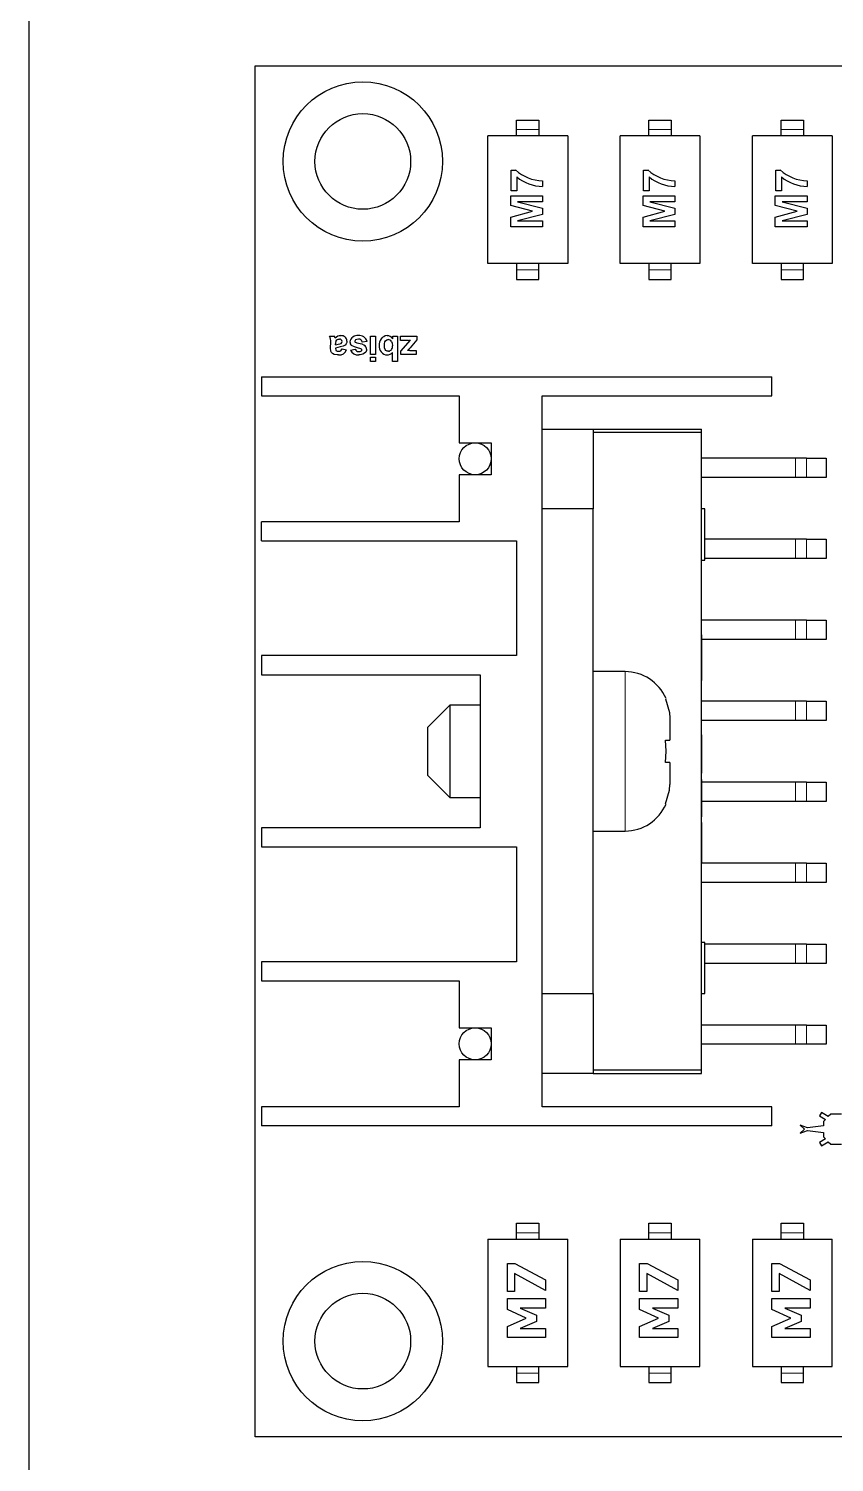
# Model space of a CAD drawing. Header units: inches. Extents: x 15 to 148, y 10 to 111.
# Drawn here: x 126.91 to 128.805, y 96.528 to 99.9 of the extents above; entities that cross this region are included whole.
import ezdxf

# ---------------------------------------------------------------- set-up
doc = ezdxf.new("R2010")
doc.units = ezdxf.units.IN
doc.header["$MEASUREMENT"] = 0
doc.linetypes.add('PHANTOM', pattern=[1.27, 0.635, -0.127, 0.127, -0.127, 0.127, -0.127])
doc.layers.add('BLK_12AWG', color=7, linetype='Continuous')

# ---------------------------------------------------------------- blocks, each defined once
blk = doc.blocks.new('L298N')
at = {"color": 7, "linetype": 'Continuous', "lineweight": 25}
for p, q in [((150.9436, 102.6038), (150.9436, 106.9788)), ((150.9436, 106.9788), (155.2436, 106.9788)), ((155.2436, 106.9788), (155.2436, 102.6038)), ((151.9186, 105.3588), (151.9186, 106.9588)), ((151.9786, 106.9588), (151.9186, 106.9588)), ((151.9786, 106.3388), (151.9786, 106.9588)), ((152.3736, 106.9588), (152.3736, 106.3388)), ((152.4336, 106.9588), (152.3736, 106.9588)), ((152.4336, 106.1588), (152.4336, 106.9588)), ((152.7936, 106.9588), (152.7936, 106.1588)), ((152.8536, 106.9588), (152.7936, 106.9588)), ((152.8536, 106.2728), (152.8536, 106.9588)), ((153.3336, 106.9588), (153.3336, 106.2728)), ((153.3936, 106.9588), (153.3336, 106.9588)), ((153.3936, 106.1588), (153.3936, 106.9588)), ((153.7536, 106.9588), (153.7536, 106.1588)), ((153.7536, 106.9588), (153.8136, 106.9588)), ((153.8136, 106.3388), (153.8136, 106.9588)), ((154.2086, 106.9588), (154.2086, 106.3388)), ((154.2686, 106.9588), (154.2086, 106.9588)), ((154.2686, 106.9588), (154.2686, 105.3588)), ((154.3557, 106.7065), (154.3532, 106.6926)), ((154.3581, 106.7271), (154.3566, 106.7271)), ((154.3619, 106.7122), (154.3581, 106.7271)), ((154.359, 106.7422), (154.377, 106.7419)), ((154.3681, 106.7271), (154.3712, 106.7271)), ((154.396, 106.7454), (154.396, 106.7302)), ((154.3521, 106.6797), (154.3548, 106.6652)), ((154.316, 106.6019), (154.316, 106.6173)), ((154.316, 106.6173), (154.3302, 106.6173)), ((154.3302, 106.6173), (154.3302, 106.6019)), ((154.338, 106.6019), (154.338, 106.6173)), ((154.338, 106.6173), (154.396, 106.6173)), ((154.3794, 106.6275), (154.3771, 106.6429)), ((154.396, 106.6173), (154.396, 106.6019)), ((154.3302, 106.6019), (154.316, 106.6019)), ((154.396, 106.6019), (154.338, 106.6019)), ((154.316, 106.533), (154.316, 106.5483)), ((154.316, 106.5483), (154.3448, 106.5483)), ((154.396, 106.533), (154.316, 106.533)), ((154.3825, 106.4995), (154.3825, 106.5233)), ((154.3825, 106.5233), (154.396, 106.5233)), ((154.3874, 106.5472), (154.396, 106.5472)), ((154.396, 106.5472), (154.396, 106.533)), ((154.396, 106.5233), (154.396, 106.4715)), ((154.338, 106.4736), (154.338, 106.5216)), ((154.338, 106.5216), (154.3489, 106.5216)), ((154.3489, 106.5216), (154.3744, 106.4994)), ((154.3506, 106.4941), (154.3507, 106.4736)), ((154.3839, 106.4715), (154.3591, 106.4932)), ((154.3744, 106.4994), (154.3828, 106.4916)), ((153.0186, 106.4388), (152.9486, 106.3688)), ((153.1686, 106.4388), (153.0186, 106.4388)), ((153.2386, 106.3688), (153.1686, 106.4388)), ((154.3507, 106.4736), (154.338, 106.4736)), ((154.396, 106.4715), (154.3839, 106.4715)), ((152.9486, 106.3688), (152.9486, 106.2728)), ((153.2386, 106.3688), (152.9486, 106.3688)), ((153.2386, 106.2728), (153.2386, 106.3688)), ((152.1261, 106.3388), (151.9786, 106.3388)), ((152.1261, 106.2388), (152.1261, 106.3388)), ((152.2261, 106.3388), (152.2261, 106.2388)), ((152.3736, 106.3388), (152.2261, 106.3388)), ((153.9611, 106.3388), (153.8136, 106.3388)), ((153.9611, 106.2388), (153.9611, 106.3388)), ((154.0611, 106.3388), (154.0611, 106.2388)), ((154.2086, 106.3388), (154.0611, 106.3388)), ((153.3336, 106.2728), (152.8536, 106.2728)), ((151.5636, 106.2488), (151.1636, 106.2488)), ((151.1636, 106.2488), (151.1636, 105.9988)), ((151.5636, 106.2488), (151.5636, 105.9988)), ((152.2261, 106.2388), (152.1261, 106.2388)), ((154.0611, 106.2388), (153.9611, 106.2388)), ((154.6236, 106.2488), (155.0236, 106.2488)), ((154.6236, 105.9988), (154.6236, 106.2488)), ((155.0236, 105.9988), (155.0236, 106.2488)), ((151.2547, 106.068), (151.2547, 106.188)), ((151.2547, 106.188), (151.2894, 106.188)), ((151.2894, 106.188), (151.316, 106.1288)), ((151.316, 106.1288), (151.3425, 106.188)), ((151.3425, 106.188), (151.3772, 106.188)), ((151.3772, 106.188), (151.3772, 106.068)), ((151.3991, 106.1654), (151.3991, 106.188)), ((151.3991, 106.188), (151.4874, 106.188)), ((151.4563, 106.1654), (151.3991, 106.1654)), ((151.4027, 106.068), (151.4563, 106.1654)), ((151.4874, 106.1642), (151.4361, 106.068)), ((151.4874, 106.188), (151.4874, 106.1642)), ((154.7389, 106.0775), (154.7389, 106.1775)), ((154.7389, 106.1775), (154.7692, 106.1775)), ((154.7692, 106.1775), (154.7873, 106.1092)), ((154.7873, 106.1092), (154.805, 106.1775)), ((154.805, 106.1775), (154.8354, 106.1775)), ((154.8354, 106.1775), (154.8354, 106.0775)), ((154.8513, 106.1762), (154.9168, 106.1762)), ((154.8513, 106.1583), (154.8513, 106.1762)), ((154.9168, 106.1762), (154.9168, 106.1622)), ((151.1136, 106.1588), (151.1136, 106.0888)), ((151.1436, 106.1588), (151.1136, 106.1588)), ((151.1636, 106.1588), (151.1436, 106.1588)), ((151.3049, 106.0962), (151.2831, 106.1476)), ((151.2831, 106.1476), (151.2831, 106.068)), ((151.3473, 106.1476), (151.3255, 106.0962)), ((151.3473, 106.068), (151.3473, 106.1476)), ((151.5636, 106.1588), (151.5836, 106.1588)), ((151.5836, 106.1588), (151.6136, 106.1588)), ((151.6136, 106.1588), (151.6136, 106.0888)), ((152.7936, 106.1588), (152.4336, 106.1588)), ((153.7536, 106.1588), (153.3936, 106.1588)), ((154.5736, 106.1588), (154.5736, 106.0888)), ((154.6036, 106.1588), (154.5736, 106.1588)), ((154.6236, 106.1588), (154.6036, 106.1588)), ((154.7577, 106.1562), (154.7576, 106.0775)), ((154.7774, 106.0775), (154.7577, 106.1562)), ((154.8167, 106.1562), (154.7969, 106.0775)), ((154.8167, 106.0775), (154.8167, 106.1562)), ((154.8949, 106.1583), (154.8513, 106.1583)), ((155.0236, 106.1588), (155.0436, 106.1588)), ((155.0436, 106.1588), (155.0736, 106.1588)), ((155.0736, 106.1588), (155.0736, 106.0888)), ((151.1136, 106.0888), (151.1436, 106.0888)), ((151.1436, 106.0888), (151.1636, 106.0888)), ((151.3255, 106.0962), (151.3049, 106.0962)), ((151.5836, 106.0888), (151.5636, 106.0888)), ((151.6136, 106.0888), (151.5836, 106.0888)), ((151.9786, 106.0788), (154.2086, 106.0788)), ((151.9786, 105.3588), (151.9786, 106.0788)), ((152.0836, 105.9188), (152.0836, 106.0788)), ((152.3336, 106.0788), (152.3336, 105.9188)), ((153.8536, 105.9188), (153.8536, 106.0788)), ((154.1036, 106.0788), (154.1036, 105.9188)), ((154.2086, 106.0788), (154.2086, 105.3588)), ((154.5736, 106.0888), (154.6036, 106.0888)), ((154.6036, 106.0888), (154.6236, 106.0888)), ((154.7576, 106.0775), (154.7389, 106.0775)), ((154.7969, 106.0775), (154.7774, 106.0775)), ((154.8354, 106.0775), (154.8167, 106.0775)), ((154.8832, 106.0775), (154.8647, 106.0775)), ((155.0436, 106.0888), (155.0236, 106.0888)), ((155.0736, 106.0888), (155.0436, 106.0888)), ((151.2831, 106.068), (151.2547, 106.068)), ((151.3772, 106.068), (151.3473, 106.068)), ((151.4361, 106.068), (151.4027, 106.068)), ((151.1636, 105.9988), (151.5636, 105.9988)), ((155.0236, 105.9988), (154.6236, 105.9988)), ((152.3336, 105.9188), (152.0836, 105.9188)), ((152.0836, 105.9188), (152.0836, 105.5788)), ((152.0936, 105.5788), (152.0936, 105.9188)), ((152.3336, 105.9188), (153.8536, 105.9188)), ((152.8436, 105.9188), (152.8436, 105.8188)), ((153.3436, 105.8188), (153.3436, 105.9188)), ((154.1036, 105.9188), (153.8536, 105.9188)), ((154.0936, 105.5788), (154.0936, 105.9188)), ((154.1036, 105.9188), (154.1036, 105.5788)), ((151.1636, 105.8338), (151.1636, 105.5838)), ((151.5636, 105.8338), (151.1636, 105.8338)), ((151.5636, 105.8338), (151.5636, 105.5838)), ((154.6236, 105.8338), (155.0236, 105.8338)), ((154.6236, 105.5838), (154.6236, 105.8338)), ((155.0236, 105.5838), (155.0236, 105.8338)), ((151.2547, 105.653), (151.2547, 105.773)), ((151.2547, 105.773), (151.2894, 105.773)), ((151.2894, 105.773), (151.316, 105.7138)), ((151.316, 105.7138), (151.3425, 105.773)), ((151.3425, 105.773), (151.3772, 105.773)), ((151.3772, 105.773), (151.3772, 105.653)), ((151.3991, 105.7504), (151.3991, 105.773)), ((151.3991, 105.773), (151.4874, 105.773)), ((151.4874, 105.773), (151.4874, 105.7492)), ((154.7389, 105.7625), (154.7692, 105.7625)), ((154.7389, 105.6625), (154.7389, 105.7625)), ((154.7692, 105.7625), (154.7873, 105.6942)), ((154.7873, 105.6942), (154.805, 105.7625)), ((154.805, 105.7625), (154.8354, 105.7625)), ((154.8354, 105.7625), (154.8354, 105.6625)), ((154.8513, 105.7433), (154.8513, 105.7612)), ((154.8513, 105.7612), (154.9168, 105.7612)), ((154.9168, 105.7612), (154.9168, 105.7472)), ((151.1136, 105.7438), (151.1136, 105.6738)), ((151.1436, 105.7438), (151.1136, 105.7438)), ((151.1636, 105.7438), (151.1436, 105.7438)), ((151.3049, 105.6812), (151.2831, 105.7326)), ((151.2831, 105.7326), (151.2831, 105.653)), ((151.3473, 105.7326), (151.3255, 105.6812)), ((151.3473, 105.653), (151.3473, 105.7326)), ((151.4563, 105.7504), (151.3991, 105.7504)), ((151.4027, 105.653), (151.4563, 105.7504)), ((151.4874, 105.7492), (151.4361, 105.653)), ((151.5636, 105.7438), (151.5836, 105.7438)), ((151.5836, 105.7438), (151.6136, 105.7438)), ((151.6136, 105.7438), (151.6136, 105.6738)), ((154.5736, 105.7438), (154.5736, 105.6738)), ((154.6036, 105.7438), (154.5736, 105.7438)), ((154.6236, 105.7438), (154.6036, 105.7438)), ((154.7577, 105.7412), (154.7576, 105.6625)), ((154.7774, 105.6625), (154.7577, 105.7412)), ((154.8167, 105.7412), (154.7969, 105.6625)), ((154.8167, 105.6625), (154.8167, 105.7412)), ((154.8949, 105.7433), (154.8513, 105.7433)), ((155.0236, 105.7438), (155.0436, 105.7438)), ((155.0436, 105.7438), (155.0736, 105.7438)), ((155.0736, 105.7438), (155.0736, 105.6738)), ((151.1136, 105.6738), (151.1436, 105.6738)), ((151.1436, 105.6738), (151.1636, 105.6738)), ((151.3255, 105.6812), (151.3049, 105.6812)), ((151.5836, 105.6738), (151.5636, 105.6738)), ((151.6136, 105.6738), (151.5836, 105.6738)), ((153.0586, 105.6788), (152.9893, 105.6788)), ((153.0586, 105.6788), (153.0586, 105.6917)), ((153.1286, 105.6917), (153.1286, 105.6788)), ((153.1979, 105.6788), (153.1286, 105.6788)), ((154.5736, 105.6738), (154.6036, 105.6738)), ((154.6036, 105.6738), (154.6236, 105.6738)), ((155.0436, 105.6738), (155.0236, 105.6738)), ((155.0736, 105.6738), (155.0436, 105.6738)), ((151.2831, 105.653), (151.2547, 105.653)), ((151.3772, 105.653), (151.3473, 105.653)), ((151.4361, 105.653), (151.4027, 105.653)), ((154.7576, 105.6625), (154.7389, 105.6625)), ((154.7969, 105.6625), (154.7774, 105.6625)), ((154.8354, 105.6625), (154.8167, 105.6625)), ((154.8832, 105.6625), (154.8647, 105.6625)), ((151.1636, 105.5838), (151.5636, 105.5838)), ((152.0836, 105.5788), (152.0936, 105.5788)), ((152.0936, 105.5788), (154.0936, 105.5788)), ((152.1746, 105.2847), (152.1746, 105.5788)), ((152.2346, 105.2847), (152.2346, 105.5788)), ((152.3336, 105.5788), (152.3336, 105.5688)), ((152.4936, 105.5688), (152.4936, 105.5788)), ((152.6826, 105.2847), (152.6826, 105.5788)), ((152.7426, 105.2847), (152.7426, 105.5788)), ((152.7434, 105.5788), (152.7434, 105.5778)), ((152.7797, 105.5778), (152.7797, 105.5788)), ((152.8702, 105.5778), (152.8702, 105.5788)), ((152.884, 105.5778), (152.884, 105.5788)), ((152.8881, 105.5778), (152.8881, 105.5788)), ((153.0049, 105.5778), (153.0049, 105.5788)), ((153.0255, 105.5778), (153.0255, 105.5788)), ((153.1456, 105.5778), (153.1456, 105.5788)), ((153.1675, 105.5778), (153.1675, 105.5788)), ((153.172, 105.5788), (153.172, 105.5778)), ((153.2801, 105.5778), (153.2801, 105.5788)), ((153.2859, 105.5778), (153.2859, 105.5788)), ((153.3158, 105.5788), (153.3158, 105.5778)), ((153.351, 105.5778), (153.351, 105.5788)), ((153.425, 105.5778), (153.425, 105.5788)), ((153.4586, 105.5778), (153.4586, 105.5788)), ((153.5046, 105.2847), (153.5046, 105.5788)), ((153.6936, 105.5788), (153.6936, 105.5688)), ((153.8536, 105.5688), (153.8536, 105.5788)), ((153.9526, 105.2847), (153.9526, 105.5788)), ((154.0126, 105.2847), (154.0126, 105.5788)), ((154.0936, 105.5788), (154.1036, 105.5788)), ((155.0236, 105.5838), (154.6236, 105.5838)), ((152.3336, 105.5688), (152.4936, 105.5688)), ((152.4286, 105.2847), (152.4286, 105.5688)), ((152.4886, 105.2847), (152.4886, 105.5688)), ((152.7434, 105.5778), (152.7797, 105.5778)), ((152.7797, 105.5778), (152.8702, 105.5778)), ((152.8881, 105.5778), (152.9478, 105.5778)), ((152.9366, 105.2847), (152.9366, 105.5778)), ((152.9478, 105.5778), (153.0049, 105.5778)), ((152.9966, 105.2847), (152.9966, 105.5778)), ((153.0255, 105.5778), (153.0832, 105.5778)), ((153.0832, 105.5778), (153.1456, 105.5778)), ((153.1906, 105.2847), (153.1906, 105.5778)), ((153.2506, 105.2847), (153.2506, 105.5778)), ((153.3158, 105.5778), (153.351, 105.5778)), ((153.351, 105.5778), (153.425, 105.5778)), ((153.425, 105.5778), (153.4586, 105.5778)), ((153.4446, 105.2847), (153.4446, 105.5778)), ((153.6936, 105.5688), (153.8536, 105.5688)), ((153.6986, 105.2847), (153.6986, 105.5688)), ((153.7586, 105.2847), (153.7586, 105.5688)), ((151.5636, 105.4188), (151.1636, 105.4188)), ((151.1636, 105.4188), (151.1636, 105.1688)), ((151.5636, 105.4188), (151.5636, 105.1688)), ((154.6236, 105.1688), (154.6236, 105.4188)), ((154.6236, 105.4188), (155.0236, 105.4188)), ((155.0236, 105.1688), (155.0236, 105.4188)), ((151.2547, 105.358), (151.2894, 105.358)), ((151.2547, 105.238), (151.2547, 105.358)), ((151.2894, 105.358), (151.316, 105.2988)), ((151.316, 105.2988), (151.3425, 105.358)), ((151.3425, 105.358), (151.3772, 105.358)), ((151.3772, 105.358), (151.3772, 105.238)), ((151.3991, 105.3354), (151.3991, 105.358)), ((151.3991, 105.358), (151.4874, 105.358)), ((151.4874, 105.358), (151.4874, 105.3342)), ((151.9186, 105.3588), (151.9786, 105.3588)), ((154.2086, 105.3588), (154.2686, 105.3588)), ((151.1136, 105.3288), (151.1136, 105.2588)), ((151.1436, 105.3288), (151.1136, 105.3288)), ((151.1636, 105.3288), (151.1436, 105.3288)), ((151.3049, 105.2662), (151.2831, 105.3176)), ((151.2831, 105.3176), (151.2831, 105.238)), ((151.3473, 105.3176), (151.3255, 105.2662)), ((151.3473, 105.238), (151.3473, 105.3176)), ((151.4563, 105.3354), (151.3991, 105.3354)), ((151.4027, 105.238), (151.4563, 105.3354)), ((151.4874, 105.3342), (151.4361, 105.238)), ((151.5636, 105.3288), (151.5836, 105.3288)), ((151.5836, 105.3288), (151.6136, 105.3288)), ((151.6136, 105.3288), (151.6136, 105.2588)), ((154.5736, 105.3288), (154.5736, 105.2588)), ((154.6036, 105.3288), (154.5736, 105.3288)), ((154.6236, 105.3288), (154.6036, 105.3288)), ((154.7389, 105.2475), (154.7389, 105.3475)), ((154.7389, 105.3475), (154.7692, 105.3475)), ((154.7577, 105.3262), (154.7576, 105.2475)), ((154.7774, 105.2475), (154.7577, 105.3262)), ((154.7692, 105.3475), (154.7873, 105.2792)), ((154.7873, 105.2792), (154.805, 105.3475)), ((154.8167, 105.3262), (154.7969, 105.2475)), ((154.805, 105.3475), (154.8354, 105.3475)), ((154.8167, 105.2475), (154.8167, 105.3262)), ((154.8354, 105.3475), (154.8354, 105.2475)), ((154.8513, 105.3283), (154.8513, 105.3462)), ((154.8513, 105.3462), (154.9168, 105.3462)), ((154.8949, 105.3283), (154.8513, 105.3283)), ((154.9168, 105.3462), (154.9168, 105.3322)), ((155.0236, 105.3288), (155.0436, 105.3288)), ((155.0436, 105.3288), (155.0736, 105.3288)), ((155.0736, 105.3288), (155.0736, 105.2588)), ((151.3255, 105.2662), (151.3049, 105.2662)), ((151.8958, 105.2698), (151.9039, 105.2461)), ((151.9084, 105.2556), (151.8958, 105.2698)), ((151.9211, 105.2698), (151.9084, 105.2556)), ((151.913, 105.2461), (151.9211, 105.2698)), ((152.1746, 105.2493), (152.1746, 105.2847)), ((152.2346, 105.2493), (152.2346, 105.2847)), ((152.4286, 105.2493), (152.4286, 105.2847)), ((152.4886, 105.2493), (152.4886, 105.2847)), ((152.6826, 105.2493), (152.6826, 105.2847)), ((152.7426, 105.2493), (152.7426, 105.2847)), ((152.9366, 105.2493), (152.9366, 105.2847)), ((152.9966, 105.2493), (152.9966, 105.2847)), ((153.1906, 105.2493), (153.1906, 105.2847)), ((153.2506, 105.2493), (153.2506, 105.2847)), ((153.4446, 105.2493), (153.4446, 105.2847)), ((153.5046, 105.2493), (153.5046, 105.2847)), ((153.6986, 105.2493), (153.6986, 105.2847)), ((153.7586, 105.2493), (153.7586, 105.2847)), ((153.9526, 105.2493), (153.9526, 105.2847)), ((154.0126, 105.2493), (154.0126, 105.2847)), ((151.1136, 105.2588), (151.1436, 105.2588)), ((151.1436, 105.2588), (151.1636, 105.2588)), ((151.2831, 105.238), (151.2547, 105.238)), ((151.3772, 105.238), (151.3473, 105.238)), ((151.4361, 105.238), (151.4027, 105.238)), ((151.5836, 105.2588), (151.5636, 105.2588)), ((151.6136, 105.2588), (151.5836, 105.2588)), ((151.9039, 105.2461), (151.8982, 105.1966)), ((151.9187, 105.1966), (151.913, 105.2461)), ((152.1746, 105.1875), (152.1746, 105.2493)), ((152.2346, 105.2493), (152.2346, 105.1875)), ((152.4286, 105.1875), (152.4286, 105.2493)), ((152.4886, 105.2493), (152.4886, 105.1875)), ((152.6826, 105.1875), (152.6826, 105.2493)), ((152.7426, 105.2493), (152.7426, 105.1875)), ((152.9366, 105.1875), (152.9366, 105.2493)), ((152.9966, 105.2493), (152.9966, 105.1875)), ((153.1906, 105.1875), (153.1906, 105.2493)), ((153.2506, 105.2493), (153.2506, 105.1875)), ((153.4446, 105.1875), (153.4446, 105.2493)), ((153.5046, 105.2493), (153.5046, 105.1875)), ((153.6986, 105.1875), (153.6986, 105.2493)), ((153.7586, 105.2493), (153.7586, 105.1875)), ((153.9526, 105.1875), (153.9526, 105.2493)), ((154.0126, 105.2493), (154.0126, 105.1875)), ((154.5736, 105.2588), (154.6036, 105.2588)), ((154.6036, 105.2588), (154.6236, 105.2588)), ((154.7576, 105.2475), (154.7389, 105.2475)), ((154.7969, 105.2475), (154.7774, 105.2475)), ((154.8354, 105.2475), (154.8167, 105.2475)), ((154.8832, 105.2475), (154.8647, 105.2475)), ((155.0436, 105.2588), (155.0236, 105.2588)), ((155.0736, 105.2588), (155.0436, 105.2588)), ((151.8662, 105.2088), (151.8561, 105.2026)), ((151.8561, 105.2026), (151.869, 105.1815)), ((151.869, 105.1815), (151.861, 105.1735)), ((151.861, 105.1735), (151.861, 105.1401)), ((151.8778, 105.1897), (151.8662, 105.2088)), ((151.8847, 105.1966), (151.8778, 105.1897)), ((151.8982, 105.1966), (151.8847, 105.1966)), ((151.9322, 105.1966), (151.9187, 105.1966)), ((151.9391, 105.1897), (151.9322, 105.1966)), ((151.9507, 105.2088), (151.9391, 105.1897)), ((151.9479, 105.1815), (151.9608, 105.2026)), ((151.9559, 105.1735), (151.9479, 105.1815)), ((151.9608, 105.2026), (151.9507, 105.2088)), ((151.9559, 105.1401), (151.9559, 105.1735)), ((152.2346, 105.1875), (152.1746, 105.1875)), ((152.4886, 105.1875), (152.4286, 105.1875)), ((152.7426, 105.1875), (152.6826, 105.1875)), ((152.9966, 105.1875), (152.9366, 105.1875)), ((153.2506, 105.1875), (153.1906, 105.1875)), ((153.5046, 105.1875), (153.4446, 105.1875)), ((153.7586, 105.1875), (153.6986, 105.1875)), ((154.0126, 105.1875), (153.9526, 105.1875)), ((151.1636, 105.1688), (151.5636, 105.1688)), ((155.0236, 105.1688), (154.6236, 105.1688))]:
    blk.add_line(p, q, dxfattribs=at)
at = {"color": 8, "linetype": 'PHANTOM', "lineweight": 18}
for p, q in [((151.1436, 106.0888), (151.1436, 106.1588)), ((151.5836, 106.1588), (151.5836, 106.0888)), ((154.6036, 106.0888), (154.6036, 106.1588)), ((155.0436, 106.0888), (155.0436, 106.1588)), ((152.8436, 105.8188), (153.0936, 105.8188)), ((153.0936, 105.8188), (153.3436, 105.8188)), ((151.1436, 105.6738), (151.1436, 105.7438)), ((151.5836, 105.7438), (151.5836, 105.6738)), ((154.6036, 105.6738), (154.6036, 105.7438)), ((155.0436, 105.6738), (155.0436, 105.7438)), ((152.9478, 105.5778), (152.9478, 105.5788)), ((153.0832, 105.5778), (153.0832, 105.5788)), ((153.226, 105.5778), (153.226, 105.5788)), ((151.1436, 105.2588), (151.1436, 105.3288)), ((151.5836, 105.3288), (151.5836, 105.2588)), ((154.6036, 105.2588), (154.6036, 105.3288)), ((155.0436, 105.2588), (155.0436, 105.3288)), ((152.1746, 105.2847), (152.2346, 105.2847)), ((152.4286, 105.2847), (152.4886, 105.2847)), ((152.6826, 105.2847), (152.7426, 105.2847)), ((152.9366, 105.2847), (152.9966, 105.2847)), ((153.1906, 105.2847), (153.2506, 105.2847)), ((153.4446, 105.2847), (153.5046, 105.2847)), ((153.6986, 105.2847), (153.7586, 105.2847)), ((153.9526, 105.2847), (154.0126, 105.2847)), ((152.2346, 105.2493), (152.1746, 105.2493)), ((152.4886, 105.2493), (152.4286, 105.2493)), ((152.7426, 105.2493), (152.6826, 105.2493)), ((152.9966, 105.2493), (152.9366, 105.2493)), ((153.2506, 105.2493), (153.1906, 105.2493)), ((153.5046, 105.2493), (153.4446, 105.2493)), ((153.7586, 105.2493), (153.6986, 105.2493)), ((154.0126, 105.2493), (153.9526, 105.2493))]:
    blk.add_line(p, q, dxfattribs=at)
at = {"color": 7, "linetype": 'Continuous', "lineweight": 25, "flags": 128}
for points in [[(154.3367, 106.7177), (154.3368, 106.7217), (154.3384, 106.7311), (154.3409, 106.7361), (154.3441, 106.7394), (154.3483, 106.7412), (154.359, 106.7422)], [(154.3566, 106.7271), (154.3526, 106.7264), (154.3509, 106.7255), (154.3497, 106.724), (154.3489, 106.7216), (154.3484, 106.7166)], [(154.3801, 106.691), (154.3761, 106.6914), (154.3712, 106.6934), (154.3673, 106.697), (154.3644, 106.7025), (154.3619, 106.7122)], [(154.3787, 106.7265), (154.3814, 106.7251), (154.3837, 106.7228)], [(154.3837, 106.7228), (154.3858, 106.719), (154.3865, 106.7149)], [(154.3553, 106.6455), (154.3563, 106.6476), (154.3593, 106.6585), (154.3619, 106.6679), (154.3665, 106.6768)], [(154.375, 106.66), (154.3711, 106.6449), (154.3675, 106.6366)], [(154.3862, 106.6553), (154.3856, 106.6605), (154.384, 106.6643)], [(154.3545, 106.6297), (154.3505, 106.6301), (154.3458, 106.6322), (154.3419, 106.6356), (154.3388, 106.6408), (154.3369, 106.6501), (154.3367, 106.6541)], [(154.3484, 106.561), (154.3491, 106.565), (154.3511, 106.5686), (154.3539, 106.571), (154.3586, 106.5729), (154.3671, 106.5738)], [(154.3671, 106.5738), (154.3711, 106.5736), (154.3778, 106.5721), (154.3814, 106.5697), (154.3841, 106.5663), (154.3851, 106.5624), (154.3851, 106.5616)], [(154.379, 106.551), (154.3735, 106.5489), (154.3657, 106.5482)], [(152.9286, 105.6917), (152.9717, 105.6798), (152.9893, 105.6788)], [(153.0586, 105.6917), (153.0936, 105.69), (153.1286, 105.6917)], [(153.2586, 105.6917), (153.2155, 105.6798), (153.1979, 105.6788)]]:
    blk.add_lwpolyline(points, dxfattribs=at)
at = {"color": 7, "linetype": 'Continuous', "lineweight": 25}
for centre, radius in [((151.2436, 106.6413), 0.25), ((154.9436, 106.6413), 0.25), ((151.2436, 106.6413), 0.15), ((154.9436, 106.6413), 0.15), ((152.1761, 106.2888), 0.05), ((154.0111, 106.2888), 0.05)]:
    blk.add_circle(centre, radius, dxfattribs=at)
for centre, radius, start, end in [((154.3595, 106.7147), 0.023, 172.5193, 253.9575), ((154.3578, 106.7157), 0.00944, 174.3488, 256.9222), ((154.4793, 106.749), 0.1134, 191.1397, 200.4377), ((154.3726, 106.6982), 0.0289, 77.8628, 92.8413), ((154.3786, 106.7129), 0.00649, 212.6643, 269.6647), ((154.3796, 106.7811), 0.0392, 266.0734, 294.6332), ((154.3784, 106.7144), 0.00806, 270.8123, 3.4299), ((154.3797, 106.7086), 0.0176, 271.3249, 5.3855), ((154.3955, 106.712), 0.0172, 103.5211, 109.8773), ((154.3717, 106.71), 0.0255, 0.5975, 45.4699), ((154.3769, 106.7812), 0.0544, 285.4726, 290.4657), ((154.3598, 106.6577), 0.0233, 109.23, 188.8425), ((154.3574, 106.6558), 0.00974, 105.5306, 189.0313), ((154.377, 106.6677), 0.014, 86.5725, 139.2317), ((154.3874, 106.6581), 0.0125, 145.884, 171.2205), ((154.3798, 106.6623), 0.00399, 88.3481, 133.5634), ((154.3745, 106.6589), 0.023, 351.0627, 81.6517), ((154.38, 106.6614), 0.00491, 36.1272, 91.4288), ((154.3641, 106.6531), 0.0164, 175.6962, 206.7674), ((154.3525, 106.6475), 0.00356, 210.2426, 270.5099), ((154.3525, 106.6473), 0.0034, 271.5326, 326.5766), ((154.3549, 106.6447), 0.015, 268.6385, 327.2549), ((154.3745, 106.6543), 0.0117, 282.5104, 4.933), ((154.3715, 106.6523), 0.026, 287.7585, 6.6819), ((154.3629, 106.5635), 0.0263, 82.3641, 176.5725), ((154.3702, 106.5627), 0.0272, 5.6524, 98.1132), ((154.3585, 106.5653), 0.0218, 180.3989, 230.8831), ((154.363, 106.5626), 0.0146, 186.1722, 280.8667), ((154.3728, 106.5617), 0.0123, 300.385, 359.8419), ((154.3747, 106.5658), 0.0225, 304.3142, 358.7627), ((154.1188, 106.4916), 0.2318, 0.6273, 2.3614), ((154.5046, 106.6608), 0.2219, 226.0106, 229.0417), ((154.6325, 106.5051), 0.2501, 181.2938, 183.1114), ((155.0039, 106.0716), 0.1393, 141.4836, 177.582), ((155.0113, 106.0757), 0.1281, 137.5156, 179.2196), ((152.9836, 105.8188), 0.14, 180, 246.6034), ((153.2036, 105.8188), 0.14, 293.4643, 0), ((155.0039, 105.6566), 0.1393, 141.4836, 177.582), ((155.0113, 105.6607), 0.1281, 137.5156, 179.2196), ((155.0039, 105.2416), 0.1393, 141.4836, 177.582), ((155.0113, 105.2457), 0.1281, 137.5156, 179.2196)]:
    blk.add_arc(centre, radius, start, end, dxfattribs=at)

msp = doc.modelspace()

# ---------------------------------------------------------------- linework, layer by layer
at = {"color": 7, "linetype": 'Continuous'}
msp.add_line((126.9102, 110.7588), (126.9102, 94.5738), dxfattribs=at)

# ---------------------------------------------------------------- block references
at = {"layer": 'BLK_12AWG', "xscale": 0.75, "yscale": 0.75, "zscale": 0.75, "rotation": 89.99999999999999}
msp.add_blockref('L298N', (207.6772, -16.6198), dxfattribs=at)

doc.saveas('drawing.dxf')
